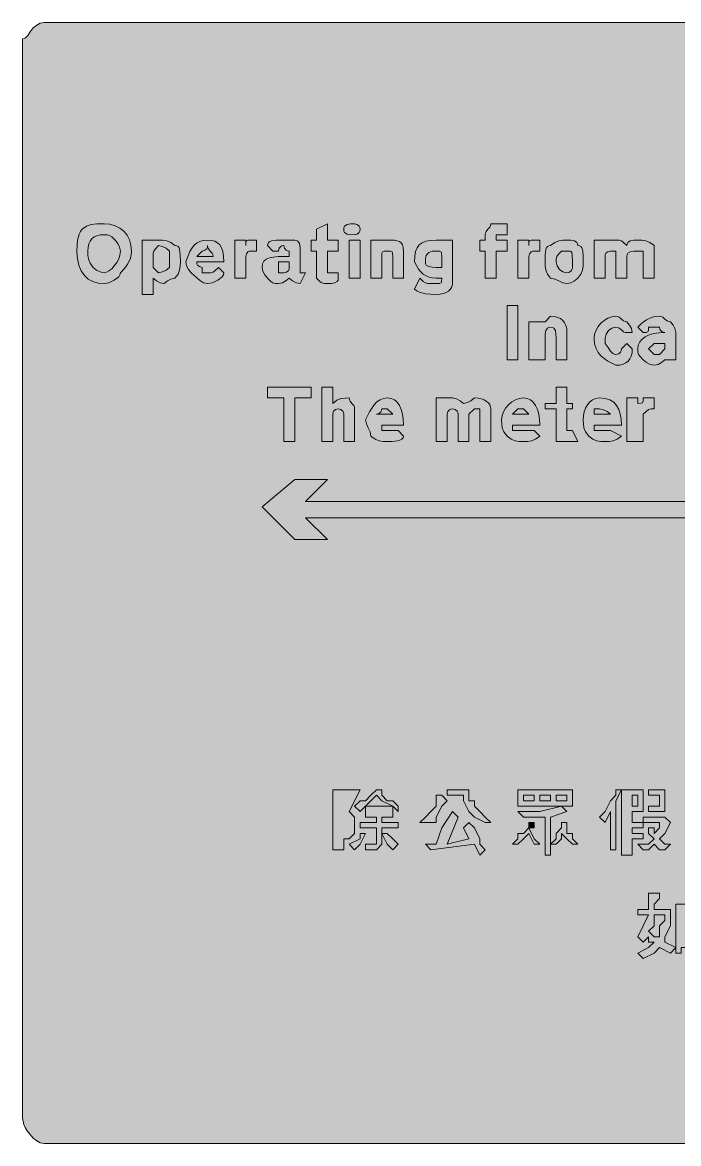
# Model space of a CAD drawing. Header units: metres. Extents: x 9 to 558, y 12 to 259.
# Drawn here: x 9.2 to 153.8, y 12.2 to 259.4 of the extents above; entities that cross this region are included whole.
import ezdxf

# ---------------------------------------------------------------- set-up
doc = ezdxf.new("R2010")
doc.units = ezdxf.units.M
for name, color, linetype, true_color in [('FILL_BLACK_000000', 7, 'Continuous', 0x000000), ('FILL_YELLOW_FFFF00', 7, 'Continuous', 0xffff00), ('STROKE_BLACK_000000', 7, 'Continuous', 0x000000)]:
    doc.layers.add(name, color=color, linetype=linetype, true_color=true_color)

msp = doc.modelspace()

# ---------------------------------------------------------------- hatches: boundary and pattern name
at = {"layer": 'FILL_BLACK_000000', "true_color": 0x000000}
h = msp.add_hatch(color=7, dxfattribs=at)
h.dxf.hatch_style = 1
h.paths.add_polyline_path([(29.67, 214.61), (30.69, 214.09), (31.56, 213.39), (32.26, 212.52), (32.78, 211.5), (33.1, 210.33), (33.21, 209.04), (33.16, 208.19), (33, 207.45), (32.46, 206.19), (31.69, 205.16), (30.81, 204.24), (30.7, 203.79), (30.42, 203.36), (29.46, 202.59), (28.28, 202.05), (27.21, 201.84), (25.92, 201.95), (24.75, 202.29), (23.73, 202.85), (22.86, 203.64), (22.16, 204.65), (21.64, 205.89), (21.32, 207.35), (21.21, 209.04), (21.36, 211.44), (21.72, 212.75), (22.01, 213.34), (22.41, 213.84), (23.33, 214.53), (24.36, 214.89), (25.62, 215.02), (27.21, 215.04), (28.5, 214.93), (29.67, 214.61)])
h.paths.add_polyline_path([(30.21, 210.69), (29.61, 211.44), (28.9, 212.13), (28.41, 212.49), (27.92, 212.62), (27.21, 212.64), (26.37, 212.58), (25.63, 212.41), (25.02, 212.13), (24.51, 211.74), (24.12, 211.23), (23.83, 210.61), (23.67, 209.88), (23.61, 209.04), (23.63, 208.14), (23.76, 207.24), (24.12, 206.34), (24.81, 205.44), (25.56, 204.84), (26.33, 204.43), (27.21, 204.24), (27.71, 204.35), (28.28, 204.65), (28.88, 205.13), (29.46, 205.74), (29.99, 206.47), (30.42, 207.28), (30.7, 208.14), (30.81, 209.04), (30.62, 209.92), (30.21, 210.69)], flags=16)
h = msp.add_hatch(color=7, dxfattribs=at)
h.dxf.hatch_style = 1
h.paths.add_polyline_path([(78.81, 211.44), (78.81, 209.04), (76.41, 209.04), (76.41, 205.44), (76.41, 204.24), (77.61, 204.24), (78.81, 204.24), (78.81, 203.04), (78.76, 202.64), (78.6, 202.35), (78.06, 201.99), (77.29, 201.86), (76.41, 201.84), (75.7, 201.86), (75.21, 201.99), (74.72, 202.35), (74.01, 203.04), (74.01, 204.24), (74.01, 209.04), (72.81, 209.04), (72.81, 211.44), (74.01, 211.44), (74.01, 213.84), (76.41, 215.04), (76.41, 211.44), (78.81, 211.44)])
h = msp.add_hatch(color=7, dxfattribs=at)
h.dxf.hatch_style = 1
h.paths.add_polyline_path([(83.56, 213.44), (83.42, 213.15), (83.01, 212.79), (82.41, 212.64), (81.53, 212.66), (80.76, 212.79), (80.22, 213.15), (80.06, 213.44), (80.01, 213.84), (80.06, 214.24), (80.22, 214.53), (80.76, 214.89), (81.53, 215.02), (82.41, 215.04), (83.01, 214.89), (83.42, 214.53), (83.56, 214.24), (83.61, 213.84), (83.56, 213.44)])
h = msp.add_hatch(color=7, dxfattribs=at)
h.dxf.hatch_style = 1
h.paths.add_polyline_path([(111.21, 203.04), (111.21, 209.04), (110.01, 209.04), (110.01, 211.44), (111.21, 211.44), (111.21, 212.64), (111.26, 213.04), (111.4, 213.35), (111.81, 213.84), (112.22, 214.33), (112.36, 214.64), (112.41, 215.04), (114.81, 215.04), (116.01, 215.04), (116.01, 212.64), (114.81, 212.64), (113.61, 212.64), (113.61, 211.44), (116.01, 211.44), (116.01, 209.04), (113.61, 209.04), (113.61, 203.04), (111.21, 203.04)])
h = msp.add_hatch(color=7, dxfattribs=at)
h.dxf.hatch_style = 1
h.paths.add_polyline_path([(43.86, 204.84), (43.5, 203.94), (42.81, 203.04), (41.93, 202.85), (41.16, 202.44), (40.41, 201.84), (39.53, 202.03), (38.76, 202.44), (38.01, 203.04), (38.01, 199.44), (35.61, 199.44), (35.61, 211.44), (38.01, 211.44), (39.21, 211.44), (40.11, 211.42), (41.01, 211.29), (41.91, 210.93), (42.81, 210.24), (43.21, 210.18), (43.5, 210.01), (43.72, 209.73), (43.86, 209.34), (43.99, 208.21), (44.01, 206.64), (43.99, 205.74), (43.86, 204.84)])
h.paths.add_polyline_path([(40.86, 204.84), (41.61, 205.44), (41.61, 206.64), (41.61, 207.84), (41.61, 209.04), (40.86, 209.64), (40.09, 210.05), (39.21, 210.24), (38.52, 209.53), (38.16, 209.04), (38.03, 208.55), (38.01, 207.84), (38.01, 205.44), (39.21, 204.24), (40.09, 204.43), (40.86, 204.84)], flags=16)
h = msp.add_hatch(color=7, dxfattribs=at)
h.dxf.hatch_style = 1
h.paths.add_polyline_path([(47.66, 206.24), (47.8, 205.95), (48.21, 205.59), (48.81, 205.44), (48.81, 204.24), (50.01, 204.24), (50.72, 204.26), (51.21, 204.39), (51.7, 204.75), (52.41, 205.44), (53.61, 204.24), (53.5, 203.79), (53.22, 203.36), (52.26, 202.59), (51.08, 202.05), (50.01, 201.84), (49.11, 202.05), (48.21, 202.59), (46.41, 204.24), (45.81, 204.99), (45.4, 205.76), (45.21, 206.64), (46.13, 208.91), (46.62, 209.74), (47.16, 210.39), (47.75, 210.87), (48.42, 211.2), (49.16, 211.38), (50.01, 211.44), (50.85, 211.38), (51.58, 211.2), (52.2, 210.87), (52.71, 210.39), (53.1, 209.74), (53.38, 208.91), (53.55, 207.88), (53.61, 206.64), (47.61, 206.64), (47.66, 206.24)])
h.paths.add_polyline_path([(51.16, 208.24), (51.02, 208.55), (50.61, 209.04), (50.2, 209.53), (50.06, 209.84), (50.01, 210.24), (49.96, 209.84), (49.82, 209.55), (49.41, 209.19), (48.81, 209.04), (47.61, 207.84), (51.21, 207.84), (51.16, 208.24)], flags=16)
h = msp.add_hatch(color=7, dxfattribs=at)
h.dxf.hatch_style = 1
h.paths.add_polyline_path([(56.01, 211.44), (58.41, 211.44), (58.41, 210.24), (58.43, 210.93), (58.56, 211.29), (58.92, 211.42), (59.61, 211.44), (60.81, 211.44), (60.81, 209.04), (59.61, 209.04), (59.21, 208.99), (58.92, 208.85), (58.56, 208.44), (58.41, 207.84), (58.41, 203.04), (56.01, 203.04), (56.01, 211.44)])
h = msp.add_hatch(color=7, dxfattribs=at)
h.dxf.hatch_style = 1
h.paths.add_polyline_path([(67.61, 209.09), (67.32, 209.23), (66.96, 209.64), (66.81, 210.24), (66.41, 210.19), (66.12, 210.05), (65.76, 209.64), (65.61, 209.04), (64.41, 209.04), (63.21, 210.24), (63.27, 210.64), (63.43, 210.93), (63.72, 211.15), (64.11, 211.29), (65.23, 211.42), (66.81, 211.44), (69.21, 211.44), (69.61, 211.39), (69.9, 211.23), (70.26, 210.69), (70.39, 209.92), (70.41, 209.04), (70.41, 204.24), (71.61, 204.24), (70.41, 201.84), (69.53, 202.03), (68.76, 202.44), (68.01, 203.04), (67.26, 202.44), (66.49, 202.03), (65.61, 201.84), (64.9, 201.86), (64.41, 201.99), (63.92, 202.35), (63.21, 203.04), (62.61, 203.79), (62.2, 204.56), (62.01, 205.44), (62.12, 206.23), (62.44, 206.83), (62.96, 207.25), (63.66, 207.54), (64.53, 207.71), (65.55, 207.8), (68.01, 207.84), (68.01, 209.04), (67.61, 209.09)])
h.paths.add_polyline_path([(66.81, 204.24), (67.41, 204.39), (67.82, 204.75), (67.96, 205.04), (68.01, 205.44), (68.01, 206.64), (65.61, 206.64), (65.61, 205.44), (65.61, 204.24), (66.81, 204.24)], flags=16)
h = msp.add_hatch(color=7, dxfattribs=at)
h.dxf.hatch_style = 1
h.paths.add_polyline_path([(81.21, 203.04), (81.21, 211.44), (83.61, 211.44), (83.61, 203.04), (81.21, 203.04)])
h = msp.add_hatch(color=7, dxfattribs=at)
h.dxf.hatch_style = 1
h.paths.add_polyline_path([(90.81, 203.04), (90.81, 207.84), (90.79, 208.53), (90.66, 208.89), (90.3, 209.02), (89.61, 209.04), (88.92, 209.02), (88.56, 208.89), (88.43, 208.53), (88.41, 207.84), (88.41, 203.04), (86.01, 203.04), (86.01, 211.44), (88.41, 211.44), (89.61, 211.44), (91.18, 211.4), (91.8, 211.31), (92.31, 211.14), (92.7, 210.85), (92.98, 210.43), (93.15, 209.83), (93.21, 209.04), (93.21, 203.04), (90.81, 203.04)])
h = msp.add_hatch(color=7, dxfattribs=at)
h.dxf.hatch_style = 1
h.paths.add_polyline_path([(103.78, 200.96), (103.5, 200.55), (103.11, 200.19), (102.6, 199.88), (101.98, 199.65), (101.25, 199.49), (100.41, 199.44), (98.01, 199.59), (96.7, 199.95), (96.11, 200.24), (95.61, 200.64), (96.81, 203.04), (97.52, 202.35), (98.01, 201.99), (98.5, 201.86), (99.21, 201.84), (100.41, 201.84), (101.1, 201.86), (101.46, 201.99), (101.59, 202.35), (101.61, 203.04), (100.41, 203.04), (99.56, 203.1), (98.82, 203.26), (98.15, 203.55), (97.56, 203.94), (97.02, 204.45), (96.53, 205.06), (95.61, 206.64), (95.67, 207.88), (95.85, 208.91), (96.18, 209.74), (96.66, 210.39), (97.31, 210.87), (98.14, 211.2), (99.17, 211.38), (100.41, 211.44), (101.61, 211.44), (104.01, 211.44), (104.01, 201.84), (103.95, 201.39), (103.78, 200.96)])
h.paths.add_polyline_path([(101.46, 208.89), (101.1, 209.02), (100.41, 209.04), (99.53, 209), (98.76, 208.74), (98.45, 208.45), (98.22, 208.03), (98.06, 207.43), (98.01, 206.64), (98.06, 206.24), (98.22, 205.95), (98.76, 205.59), (99.53, 205.46), (100.41, 205.44), (101.61, 205.44), (101.61, 206.64), (101.61, 207.84), (101.59, 208.53), (101.46, 208.89)], flags=16)
h = msp.add_hatch(color=7, dxfattribs=at)
h.dxf.hatch_style = 1
h.paths.add_polyline_path([(118.41, 211.44), (120.81, 211.44), (120.81, 210.24), (120.83, 210.93), (120.96, 211.29), (121.32, 211.42), (122.01, 211.44), (123.21, 211.44), (123.21, 209.04), (122.01, 209.04), (121.61, 208.99), (121.32, 208.85), (120.96, 208.44), (120.81, 207.84), (120.81, 203.04), (118.41, 203.04), (118.41, 211.44)])
h = msp.add_hatch(color=7, dxfattribs=at)
h.dxf.hatch_style = 1
h.paths.add_polyline_path([(132.66, 204.84), (132.3, 203.94), (131.61, 203.04), (130.86, 202.44), (130.09, 202.03), (129.21, 201.84), (128.31, 202.03), (127.41, 202.44), (126.51, 202.85), (125.61, 203.04), (124.92, 203.94), (124.56, 204.84), (124.43, 205.74), (124.41, 206.64), (124.43, 208.21), (124.56, 209.34), (124.7, 209.73), (124.92, 210.01), (125.21, 210.18), (125.61, 210.24), (126.51, 210.93), (127.41, 211.29), (128.31, 211.42), (129.21, 211.44), (130.09, 211.42), (130.86, 211.29), (131.4, 210.93), (131.56, 210.64), (131.61, 210.24), (132.01, 210.18), (132.3, 210.01), (132.52, 209.73), (132.66, 209.34), (132.79, 208.21), (132.81, 206.64), (132.79, 205.74), (132.66, 204.84)])
h.paths.add_polyline_path([(130.26, 208.74), (130.12, 208.91), (129.9, 209), (129.21, 209.04), (128.01, 209.04), (127.32, 208.33), (126.96, 207.84), (126.83, 207.35), (126.81, 206.64), (127.02, 205.76), (127.56, 204.99), (128.33, 204.45), (129.21, 204.24), (129.81, 204.39), (130.22, 204.75), (130.36, 205.04), (130.41, 205.44), (130.41, 206.64), (130.39, 208.03), (130.26, 208.74)], flags=16)
h = msp.add_hatch(color=7, dxfattribs=at)
h.dxf.hatch_style = 1
h.paths.add_polyline_path([(143.93, 209.02), (143.16, 208.89), (142.62, 208.53), (142.46, 208.24), (142.41, 207.84), (142.41, 203.04), (140.01, 203.04), (140.01, 209.04), (138.81, 209.04), (138.21, 208.89), (137.8, 208.53), (137.66, 208.24), (137.61, 207.84), (137.61, 203.04), (135.21, 203.04), (135.21, 211.44), (137.61, 211.44), (138.81, 211.44), (140.01, 211.44), (140.72, 211.42), (141.21, 211.29), (141.7, 210.93), (142.41, 210.24), (142.46, 210.64), (142.62, 210.93), (143.16, 211.29), (143.93, 211.42), (144.81, 211.44), (145.71, 211.42), (146.61, 211.29), (147.51, 210.93), (148.41, 210.24), (148.41, 209.04), (148.41, 203.04), (146.01, 203.04), (146.01, 209.04), (144.81, 209.04), (143.93, 209.02)])
h = msp.add_hatch(color=7, dxfattribs=at)
h.dxf.hatch_style = 1
h.paths.add_polyline_path([(116.01, 185.04), (116.01, 197.04), (118.41, 197.04), (118.41, 185.04), (116.01, 185.04)])
h = msp.add_hatch(color=7, dxfattribs=at)
h.dxf.hatch_style = 1
h.paths.add_polyline_path([(126.81, 185.04), (126.81, 189.84), (126.79, 190.72), (126.66, 191.49), (126.3, 192.03), (126.01, 192.19), (125.61, 192.24), (125.21, 192.19), (124.92, 192.03), (124.56, 191.49), (124.43, 190.72), (124.41, 189.84), (124.41, 185.04), (120.81, 185.04), (120.81, 193.44), (124.41, 193.44), (125.61, 194.64), (126.45, 194.58), (127.18, 194.41), (127.8, 194.13), (128.31, 193.74), (128.7, 193.23), (128.98, 192.61), (129.15, 191.88), (129.21, 191.04), (129.21, 185.04), (126.81, 185.04)])
h = msp.add_hatch(color=7, dxfattribs=at)
h.dxf.hatch_style = 1
h.paths.add_polyline_path([(140.41, 194.59), (140.72, 194.45), (141.21, 194.04), (141.7, 193.63), (142.01, 193.49), (142.41, 193.44), (143.01, 192.69), (143.42, 191.92), (143.61, 191.04), (142.41, 191.04), (142.01, 191.09), (141.7, 191.23), (141.21, 191.64), (140.72, 192.05), (140.41, 192.19), (140.01, 192.24), (139.13, 192.03), (138.36, 191.49), (137.82, 190.72), (137.61, 189.84), (137.61, 188.64), (138.32, 187.76), (138.81, 186.99), (139.3, 186.45), (139.61, 186.29), (140.01, 186.24), (140.61, 186.39), (141.02, 186.75), (141.16, 187.04), (141.21, 187.44), (142.41, 188.64), (143.61, 187.44), (143.55, 186.6), (143.38, 185.87), (143.1, 185.25), (142.71, 184.74), (142.2, 184.35), (141.58, 184.07), (140.85, 183.9), (140.01, 183.84), (138.25, 184.78), (137.44, 185.32), (136.71, 185.94), (136.1, 186.68), (135.62, 187.55), (135.32, 188.6), (135.21, 189.84), (135.32, 190.74), (135.62, 191.6), (136.1, 192.41), (136.71, 193.14), (137.44, 193.75), (138.25, 194.23), (139.11, 194.53), (140.01, 194.64), (140.41, 194.59)])
h = msp.add_hatch(color=7, dxfattribs=at)
h.dxf.hatch_style = 1
h.paths.add_polyline_path([(149.8, 191.55), (149.66, 191.84), (149.61, 192.24), (147.21, 192.24), (147.19, 191.55), (147.06, 191.19), (146.7, 191.06), (146.01, 191.04), (144.81, 192.24), (145.73, 193.12), (146.76, 193.89), (148.02, 194.43), (148.76, 194.59), (149.61, 194.64), (150.01, 194.59), (150.32, 194.45), (150.81, 194.04), (151.3, 193.63), (151.61, 193.49), (152.01, 193.44), (152.61, 192.69), (153.02, 191.92), (153.21, 191.04), (153.21, 187.44), (153.21, 186.24), (153.21, 185.04), (150.81, 185.04), (150.06, 184.44), (149.29, 184.03), (148.41, 183.84), (147.53, 184.03), (146.76, 184.44), (146.01, 185.04), (145.32, 185.75), (144.96, 186.24), (144.83, 186.73), (144.81, 187.44), (144.92, 188.28), (145.24, 189.02), (145.76, 189.63), (146.46, 190.14), (147.33, 190.53), (148.35, 190.82), (149.52, 190.98), (150.81, 191.04), (150.21, 191.19), (149.8, 191.55)])
h.paths.add_polyline_path([(149.61, 186.24), (150.81, 187.44), (150.81, 188.64), (148.41, 188.64), (147.21, 187.44), (148.41, 186.24), (149.61, 186.24)], flags=16)
h = msp.add_hatch(color=7, dxfattribs=at)
h.dxf.hatch_style = 1
h.paths.add_polyline_path([(69.21, 167.04), (66.81, 167.04), (66.81, 176.64), (63.21, 176.64), (63.21, 179.04), (72.81, 179.04), (72.81, 176.64), (69.21, 176.64), (69.21, 167.04)])
h = msp.add_hatch(color=7, dxfattribs=at)
h.dxf.hatch_style = 1
h.paths.add_polyline_path([(78.51, 176.13), (79.41, 176.49), (80.31, 176.62), (81.21, 176.64), (81.26, 176.24), (81.4, 175.93), (81.81, 175.44), (82.22, 174.95), (82.36, 174.64), (82.41, 174.24), (82.41, 173.04), (82.41, 167.04), (80.01, 167.04), (80.01, 173.04), (79.96, 173.44), (79.82, 173.73), (79.41, 174.09), (78.81, 174.24), (78.21, 174.09), (77.8, 173.73), (77.66, 173.44), (77.61, 173.04), (77.61, 167.04), (75.21, 167.04), (75.21, 179.04), (77.61, 179.04), (77.61, 175.44), (78.51, 176.13)])
h = msp.add_hatch(color=7, dxfattribs=at)
h.dxf.hatch_style = 1
h.paths.add_polyline_path([(130.41, 175.44), (130.41, 174.24), (129.21, 174.24), (129.21, 169.44), (130.41, 169.44), (131.61, 167.04), (129.21, 167.04), (126.81, 167.04), (126.81, 169.44), (126.81, 174.24), (124.41, 174.24), (124.41, 175.44), (126.81, 175.44), (126.81, 179.04), (129.21, 179.04), (129.21, 175.44), (130.41, 175.44)])
h = msp.add_hatch(color=7, dxfattribs=at)
h.dxf.hatch_style = 1
h.paths.add_polyline_path([(88.41, 169.44), (89.61, 169.44), (92.01, 169.44), (93.21, 168.24), (93.1, 167.84), (92.82, 167.55), (92.39, 167.33), (91.86, 167.19), (90.68, 167.06), (89.61, 167.04), (88.71, 167.06), (87.81, 167.19), (86.91, 167.55), (86.01, 168.24), (85.82, 169.14), (85.41, 170.04), (85, 170.94), (84.81, 171.84), (85.73, 173.6), (86.76, 175.14), (87.35, 175.75), (88.02, 176.23), (88.76, 176.53), (89.61, 176.64), (90.45, 176.53), (91.18, 176.21), (91.8, 175.69), (92.31, 174.99), (92.7, 174.12), (92.98, 173.1), (93.15, 171.93), (93.21, 170.64), (88.41, 170.64), (88.41, 169.44)])
h.paths.add_polyline_path([(89.61, 174.24), (88.41, 174.24), (88.36, 173.84), (88.22, 173.55), (87.81, 173.19), (87.21, 173.04), (90.81, 173.04), (89.61, 174.24)], flags=16)
h = msp.add_hatch(color=7, dxfattribs=at)
h.dxf.hatch_style = 1
h.paths.add_polyline_path([(107.61, 167.04), (105.21, 167.04), (105.21, 173.04), (105.16, 173.44), (105.02, 173.73), (104.61, 174.09), (104.01, 174.24), (103.61, 174.19), (103.32, 174.05), (102.96, 173.64), (102.81, 173.04), (102.81, 167.04), (100.41, 167.04), (100.41, 176.64), (102.81, 176.64), (104.01, 176.64), (104.89, 176.45), (105.66, 176.04), (106.41, 175.44), (107.29, 175.63), (108.06, 176.04), (108.81, 176.64), (109.65, 176.59), (110.38, 176.43), (111, 176.2), (111.51, 175.89), (111.9, 175.53), (112.18, 175.12), (112.35, 174.69), (112.41, 174.24), (112.41, 173.04), (112.41, 167.04), (110.01, 167.04), (110.01, 173.04), (110.01, 174.24), (108.81, 174.24), (107.61, 173.04), (107.61, 167.04)])
h = msp.add_hatch(color=7, dxfattribs=at)
h.dxf.hatch_style = 1
h.paths.add_polyline_path([(117.21, 169.44), (118.41, 169.44), (119.61, 169.44), (122.01, 169.44), (123.21, 168.24), (122.31, 167.55), (121.41, 167.19), (120.51, 167.06), (119.61, 167.04), (118.71, 167.06), (117.81, 167.19), (116.91, 167.55), (116.01, 168.24), (115.32, 169.14), (114.96, 170.04), (114.83, 170.94), (114.81, 171.84), (114.92, 172.74), (115.22, 173.6), (115.7, 174.41), (116.31, 175.14), (117.04, 175.75), (117.85, 176.23), (118.71, 176.53), (119.61, 176.64), (120.45, 176.53), (121.18, 176.21), (121.8, 175.69), (122.31, 174.99), (122.7, 174.12), (122.98, 173.1), (123.15, 171.93), (123.21, 170.64), (117.21, 170.64), (117.21, 169.44)])
h.paths.add_polyline_path([(119.61, 174.24), (118.41, 174.24), (117.21, 173.04), (120.81, 173.04), (119.61, 174.24)], flags=16)
h = msp.add_hatch(color=7, dxfattribs=at)
h.dxf.hatch_style = 1
h.paths.add_polyline_path([(135.21, 169.44), (136.41, 169.44), (137.61, 169.44), (138.81, 169.44), (141.21, 168.24), (140.31, 167.55), (139.41, 167.19), (138.51, 167.06), (137.61, 167.04), (136.71, 167.06), (135.81, 167.19), (134.91, 167.55), (134.01, 168.24), (133.32, 169.14), (132.96, 170.04), (132.83, 170.94), (132.81, 171.84), (132.87, 172.74), (133.03, 173.6), (133.32, 174.41), (133.71, 175.14), (134.22, 175.75), (134.83, 176.23), (135.57, 176.53), (136.41, 176.64), (137.65, 176.53), (138.68, 176.21), (139.51, 175.69), (140.16, 174.99), (140.64, 174.12), (140.97, 173.1), (141.15, 171.93), (141.21, 170.64), (135.21, 170.64), (135.21, 169.44)])
h.paths.add_polyline_path([(138.06, 173.64), (137.29, 174.05), (136.41, 174.24), (135.21, 174.24), (135.21, 173.04), (138.81, 173.04), (138.06, 173.64)], flags=16)
h = msp.add_hatch(color=7, dxfattribs=at)
h.dxf.hatch_style = 1
h.paths.add_polyline_path([(142.41, 176.64), (144.81, 176.64), (144.81, 175.44), (145.5, 175.46), (145.86, 175.59), (145.99, 175.95), (146.01, 176.64), (148.41, 176.64), (148.41, 174.24), (147.7, 174.22), (147.21, 174.09), (146.72, 173.73), (146.01, 173.04), (146.01, 171.84), (146.01, 167.04), (142.41, 167.04), (142.41, 176.64)])
h = msp.add_hatch(color=7, dxfattribs=at)
h.dxf.hatch_style = 1
h.paths.add_polyline_path([(504.81, 153.84), (504.81, 150.24), (71.61, 150.24), (76.41, 145.44), (69.21, 145.44), (62.01, 152.64), (69.21, 158.64), (76.41, 158.64), (71.61, 153.84), (504.81, 153.84)])
h = msp.add_hatch(color=7, dxfattribs=at)
h.dxf.hatch_style = 1
h.paths.add_polyline_path([(77.61, 77.04), (77.61, 90.24), (82.41, 90.24), (83.61, 90.24), (81.21, 85.44), (82.41, 84.24), (82.41, 83.04), (82.41, 81.84), (82.41, 80.64), (81.21, 79.44), (80.01, 79.44), (80.01, 77.04), (77.61, 77.04)])
h = msp.add_hatch(color=7, dxfattribs=at)
h.dxf.hatch_style = 1
h.paths.add_polyline_path([(82.41, 86.64), (83.61, 87.84), (84.81, 87.84), (86.01, 89.04), (87.21, 90.24), (88.41, 90.24), (88.41, 89.04), (89.61, 87.84), (90.81, 87.84), (92.01, 86.64), (92.01, 85.44), (90.81, 86.64), (88.41, 87.84), (87.21, 89.04), (86.01, 87.84), (84.81, 86.64), (83.61, 85.44), (82.41, 86.64)])
h = msp.add_hatch(color=7, dxfattribs=at)
h.dxf.hatch_style = 1
h.paths.add_polyline_path([(102.81, 87.84), (101.61, 86.64), (100.41, 84.24), (100.41, 83.04), (98.01, 83.04), (96.81, 83.04), (98.01, 84.24), (99.21, 85.44), (100.41, 86.64), (100.41, 89.04), (101.61, 89.04), (102.81, 87.84)])
h = msp.add_hatch(color=7, dxfattribs=at)
h.dxf.hatch_style = 1
h.paths.add_polyline_path([(107.61, 90.24), (107.61, 89.04), (107.61, 87.84), (108.81, 87.84), (108.81, 86.64), (110.01, 85.44), (111.21, 84.24), (112.41, 83.04), (111.21, 83.04), (108.81, 84.24), (107.61, 85.44), (106.41, 87.84), (106.41, 89.04), (102.81, 89.04), (102.81, 90.24), (107.61, 90.24)])
h = msp.add_hatch(color=7, dxfattribs=at)
h.dxf.hatch_style = 1
h.paths.add_polyline_path([(118.41, 90.24), (130.41, 90.24), (130.41, 86.64), (118.41, 86.64), (118.41, 90.24)])
h.paths.add_polyline_path([(119.61, 87.84), (122.01, 87.84), (122.01, 89.04), (119.61, 89.04), (119.61, 87.84)], flags=16)
h.paths.add_polyline_path([(123.21, 89.04), (123.21, 87.84), (125.61, 87.84), (125.61, 89.04), (123.21, 89.04)], flags=16)
h.paths.add_polyline_path([(129.21, 89.04), (126.81, 89.04), (126.81, 87.84), (129.21, 87.84), (129.21, 89.04)], flags=16)
h = msp.add_hatch(color=7, dxfattribs=at)
h.dxf.hatch_style = 1
h.paths.add_polyline_path([(140.01, 87.84), (140.01, 77.04), (138.81, 77.04), (138.81, 85.44), (137.61, 83.04), (136.41, 84.24), (137.61, 85.44), (138.81, 87.84), (140.01, 89.04), (140.01, 90.24), (141.21, 90.24), (140.01, 87.84)])
h = msp.add_hatch(color=7, dxfattribs=at)
h.dxf.hatch_style = 1
h.paths.add_polyline_path([(146.01, 85.44), (143.61, 85.44), (143.61, 83.04), (146.01, 83.04), (146.01, 81.84), (143.61, 81.84), (143.61, 80.64), (146.01, 80.64), (146.01, 79.44), (143.61, 79.44), (143.61, 75.84), (141.21, 75.84), (141.21, 90.24), (146.01, 90.24), (146.01, 85.44)])
h.paths.add_polyline_path([(144.81, 89.04), (143.61, 89.04), (143.61, 86.64), (144.81, 86.64), (144.81, 89.04)], flags=16)
h = msp.add_hatch(color=7, dxfattribs=at)
h.dxf.hatch_style = 1
h.paths.add_polyline_path([(150.81, 90.24), (150.81, 85.44), (147.21, 85.44), (147.21, 86.64), (149.61, 86.64), (149.61, 89.04), (147.21, 89.04), (147.21, 90.24), (150.81, 90.24)])
h = msp.add_hatch(color=7, dxfattribs=at)
h.dxf.hatch_style = 1
h.paths.add_polyline_path([(88.41, 84.24), (88.41, 83.04), (92.01, 83.04), (92.01, 81.84), (88.41, 81.84), (88.41, 78.24), (87.21, 77.04), (86.01, 77.04), (84.81, 77.04), (84.81, 78.24), (86.01, 78.24), (87.21, 78.24), (87.21, 81.84), (83.61, 81.84), (83.61, 83.04), (87.21, 83.04), (87.21, 84.24), (84.81, 84.24), (84.81, 86.64), (90.81, 86.64), (90.81, 84.24), (88.41, 84.24)])
h = msp.add_hatch(color=7, dxfattribs=at)
h.dxf.hatch_style = 1
h.paths.add_polyline_path([(125.61, 75.84), (124.41, 75.84), (124.41, 84.24), (119.61, 84.24), (118.41, 85.44), (123.21, 85.44), (128.01, 86.64), (129.21, 85.44), (125.61, 84.24), (125.61, 75.84)])
h = msp.add_hatch(color=7, dxfattribs=at)
h.dxf.hatch_style = 1
h.paths.add_polyline_path([(100.41, 78.24), (101.61, 81.84), (104.01, 85.44), (105.21, 84.24), (102.81, 78.24), (107.61, 79.44), (106.41, 81.84), (107.61, 83.04), (108.81, 81.84), (110.01, 79.44), (110.01, 78.24), (111.21, 77.04), (110.01, 75.84), (108.81, 78.24), (99.21, 77.04), (98.01, 78.24), (100.41, 78.24)])
h = msp.add_hatch(color=7, dxfattribs=at)
h.dxf.hatch_style = 1
h.paths.add_polyline_path([(150.81, 84.24), (152.01, 83.04), (150.81, 80.64), (149.61, 79.44), (150.81, 78.24), (152.01, 78.24), (150.81, 77.04), (149.61, 77.04), (148.41, 78.24), (147.21, 77.04), (146.01, 77.04), (144.81, 78.24), (147.21, 78.24), (148.41, 79.44), (147.21, 80.64), (147.21, 81.84), (148.41, 81.84), (148.41, 80.64), (149.61, 81.84), (149.61, 83.04), (146.01, 83.04), (146.01, 84.24), (150.81, 84.24)])
h = msp.add_hatch(color=7, dxfattribs=at)
h.dxf.hatch_style = 1
h.paths.add_polyline_path([(122.01, 78.24), (120.81, 80.64), (119.61, 79.44), (118.41, 78.24), (117.21, 78.24), (118.41, 79.44), (118.41, 80.64), (119.61, 80.64), (120.81, 81.84), (122.01, 79.44), (123.21, 78.24), (122.01, 78.24)])
h = msp.add_hatch(color=7, dxfattribs=at)
h.dxf.hatch_style = 1
h.paths.add_polyline_path([(122.01, 81.84), (120.81, 81.84), (120.81, 83.04), (122.01, 83.04), (122.01, 81.84)])
h = msp.add_hatch(color=7, dxfattribs=at)
h.dxf.hatch_style = 1
h.paths.add_polyline_path([(129.21, 83.04), (129.21, 81.84), (129.21, 80.64), (130.41, 80.64), (130.41, 79.44), (131.61, 78.24), (130.41, 78.24), (129.21, 79.44), (128.01, 80.64), (128.01, 79.44), (126.81, 78.24), (125.61, 78.24), (126.81, 79.44), (126.81, 80.64), (128.01, 81.84), (128.01, 83.04), (129.21, 83.04)])
h = msp.add_hatch(color=7, dxfattribs=at)
h.dxf.hatch_style = 1
h.paths.add_polyline_path([(83.61, 78.24), (82.41, 77.04), (81.21, 78.24), (83.61, 79.44), (83.61, 80.64), (84.81, 80.64), (83.61, 78.24)])
h = msp.add_hatch(color=7, dxfattribs=at)
h.dxf.hatch_style = 1
h.paths.add_polyline_path([(90.81, 79.44), (92.01, 78.24), (90.81, 77.04), (89.61, 78.24), (88.41, 80.64), (89.61, 80.64), (90.81, 79.44)])
h = msp.add_hatch(color=7, dxfattribs=at)
h.dxf.hatch_style = 1
h.paths.add_polyline_path([(147.21, 63.84), (147.21, 67.44), (149.61, 67.44), (149.61, 66.24), (148.41, 65.04), (148.41, 63.84), (152.01, 63.84), (152.01, 62.64), (152.01, 61.44), (152.01, 60.24), (150.81, 57.84), (150.81, 56.64), (153.21, 55.44), (152.01, 54.24), (149.61, 55.44), (148.41, 54.24), (146.01, 53.04), (144.81, 54.24), (147.21, 55.44), (148.41, 56.64), (147.21, 56.64), (147.21, 57.84), (146.01, 56.64), (144.81, 57.84), (146.01, 60.24), (147.21, 62.64), (144.81, 62.64), (144.81, 63.84), (147.21, 63.84)])
h.paths.add_polyline_path([(147.21, 59.04), (148.41, 57.84), (149.61, 57.84), (149.61, 59.04), (149.61, 60.24), (150.81, 61.44), (150.81, 62.64), (148.41, 62.64), (148.41, 60.24), (147.21, 59.04)], flags=16)
h = msp.add_hatch(color=7, dxfattribs=at)
h.dxf.hatch_style = 1
h.paths.add_polyline_path([(159.21, 65.04), (159.21, 54.24), (158.01, 54.24), (158.01, 55.44), (154.41, 55.44), (154.41, 54.24), (153.21, 54.24), (153.21, 65.04), (159.21, 65.04)])
h.paths.add_polyline_path([(158.01, 63.84), (154.41, 63.84), (154.41, 56.64), (158.01, 56.64), (158.01, 63.84)], flags=16)
at = {"layer": 'FILL_YELLOW_FFFF00', "true_color": 0xffff00}
h = msp.add_hatch(color=7, dxfattribs=at)
h.dxf.hatch_style = 1
h.paths.add_polyline_path([(552.02, 259.42), (553.41, 259.29), (554.8, 258.93), (556.41, 258.24), (557.1, 256.63), (557.46, 255.24), (557.59, 253.85), (557.61, 252.24), (557.61, 19.44), (557.61, 15.84), (557.01, 15.09), (556.6, 14.32), (556.41, 13.44), (554.8, 12.75), (553.41, 12.39), (552.02, 12.26), (550.41, 12.24), (16.41, 12.24), (14.01, 12.24), (13.13, 12.43), (12.36, 12.84), (11.61, 13.44), (10.22, 15.05), (9.8, 15.76), (9.51, 16.44), (9.25, 17.83), (9.21, 19.44), (9.21, 252.24), (9.21, 255.84), (9.61, 255.89), (9.92, 256.05), (10.41, 256.59), (10.9, 257.36), (11.61, 258.24), (12.36, 258.84), (13.13, 259.25), (14.01, 259.44), (16.41, 259.44), (550.41, 259.44), (552.02, 259.42)])

# ---------------------------------------------------------------- linework, layer by layer
at = {"layer": 'FILL_BLACK_000000', "lineweight": 0, "true_color": 0x000000}
for points in [[(29.67, 214.61), (30.69, 214.09), (31.56, 213.39), (32.26, 212.52), (32.78, 211.5), (33.1, 210.33), (33.21, 209.04), (33.16, 208.19), (33, 207.45), (32.46, 206.19), (31.69, 205.16), (30.81, 204.24), (30.7, 203.79), (30.42, 203.36), (29.46, 202.59), (28.28, 202.05), (27.21, 201.84), (25.92, 201.95), (24.75, 202.29), (23.73, 202.85), (22.86, 203.64), (22.16, 204.65), (21.64, 205.89), (21.32, 207.35), (21.21, 209.04), (21.36, 211.44), (21.72, 212.75), (22.01, 213.34), (22.41, 213.84), (23.33, 214.53), (24.36, 214.89), (25.62, 215.02), (27.21, 215.04), (28.5, 214.93)], [(30.21, 210.69), (29.61, 211.44), (28.9, 212.13), (28.41, 212.49), (27.92, 212.62), (27.21, 212.64), (26.37, 212.58), (25.63, 212.41), (25.02, 212.13), (24.51, 211.74), (24.12, 211.23), (23.83, 210.61), (23.67, 209.88), (23.61, 209.04), (23.63, 208.14), (23.76, 207.24), (24.12, 206.34), (24.81, 205.44), (25.56, 204.84), (26.33, 204.43), (27.21, 204.24), (27.71, 204.35), (28.28, 204.65), (28.88, 205.13), (29.46, 205.74), (29.99, 206.47), (30.42, 207.28), (30.7, 208.14), (30.81, 209.04), (30.62, 209.92)], [(78.81, 211.44), (78.81, 209.04), (76.41, 209.04), (76.41, 205.44), (76.41, 204.24), (77.61, 204.24), (78.81, 204.24), (78.81, 203.04), (78.76, 202.64), (78.6, 202.35), (78.06, 201.99), (77.29, 201.86), (76.41, 201.84), (75.7, 201.86), (75.21, 201.99), (74.72, 202.35), (74.01, 203.04), (74.01, 204.24), (74.01, 209.04), (72.81, 209.04), (72.81, 211.44), (74.01, 211.44), (74.01, 213.84), (76.41, 215.04), (76.41, 211.44)], [(83.56, 213.44), (83.42, 213.15), (83.01, 212.79), (82.41, 212.64), (81.53, 212.66), (80.76, 212.79), (80.22, 213.15), (80.06, 213.44), (80.01, 213.84), (80.06, 214.24), (80.22, 214.53), (80.76, 214.89), (81.53, 215.02), (82.41, 215.04), (83.01, 214.89), (83.42, 214.53), (83.56, 214.24), (83.61, 213.84)], [(111.21, 203.04), (111.21, 209.04), (110.01, 209.04), (110.01, 211.44), (111.21, 211.44), (111.21, 212.64), (111.26, 213.04), (111.4, 213.35), (111.81, 213.84), (112.22, 214.33), (112.36, 214.64), (112.41, 215.04), (114.81, 215.04), (116.01, 215.04), (116.01, 212.64), (114.81, 212.64), (113.61, 212.64), (113.61, 211.44), (116.01, 211.44), (116.01, 209.04), (113.61, 209.04), (113.61, 203.04)], [(43.86, 204.84), (43.5, 203.94), (42.81, 203.04), (41.93, 202.85), (41.16, 202.44), (40.41, 201.84), (39.53, 202.03), (38.76, 202.44), (38.01, 203.04), (38.01, 199.44), (35.61, 199.44), (35.61, 211.44), (38.01, 211.44), (39.21, 211.44), (40.11, 211.42), (41.01, 211.29), (41.91, 210.93), (42.81, 210.24), (43.21, 210.18), (43.5, 210.01), (43.72, 209.73), (43.86, 209.34), (43.99, 208.21), (44.01, 206.64), (43.99, 205.74)], [(40.86, 204.84), (41.61, 205.44), (41.61, 206.64), (41.61, 207.84), (41.61, 209.04), (40.86, 209.64), (40.09, 210.05), (39.21, 210.24), (38.52, 209.53), (38.16, 209.04), (38.03, 208.55), (38.01, 207.84), (38.01, 205.44), (39.21, 204.24), (40.09, 204.43)], [(47.66, 206.24), (47.8, 205.95), (48.21, 205.59), (48.81, 205.44), (48.81, 204.24), (50.01, 204.24), (50.72, 204.26), (51.21, 204.39), (51.7, 204.75), (52.41, 205.44), (53.61, 204.24), (53.5, 203.79), (53.22, 203.36), (52.26, 202.59), (51.08, 202.05), (50.01, 201.84), (49.11, 202.05), (48.21, 202.59), (46.41, 204.24), (45.81, 204.99), (45.4, 205.76), (45.21, 206.64), (46.13, 208.91), (46.62, 209.74), (47.16, 210.39), (47.75, 210.87), (48.42, 211.2), (49.16, 211.38), (50.01, 211.44), (50.85, 211.38), (51.58, 211.2), (52.2, 210.87), (52.71, 210.39), (53.1, 209.74), (53.38, 208.91), (53.55, 207.88), (53.61, 206.64), (47.61, 206.64)], [(51.16, 208.24), (51.02, 208.55), (50.61, 209.04), (50.2, 209.53), (50.06, 209.84), (50.01, 210.24), (49.96, 209.84), (49.82, 209.55), (49.41, 209.19), (48.81, 209.04), (47.61, 207.84), (51.21, 207.84)], [(56.01, 211.44), (58.41, 211.44), (58.41, 210.24), (58.43, 210.93), (58.56, 211.29), (58.92, 211.42), (59.61, 211.44), (60.81, 211.44), (60.81, 209.04), (59.61, 209.04), (59.21, 208.99), (58.92, 208.85), (58.56, 208.44), (58.41, 207.84), (58.41, 203.04), (56.01, 203.04)], [(67.61, 209.09), (67.32, 209.23), (66.96, 209.64), (66.81, 210.24), (66.41, 210.19), (66.12, 210.05), (65.76, 209.64), (65.61, 209.04), (64.41, 209.04), (63.21, 210.24), (63.27, 210.64), (63.43, 210.93), (63.72, 211.15), (64.11, 211.29), (65.23, 211.42), (66.81, 211.44), (69.21, 211.44), (69.61, 211.39), (69.9, 211.23), (70.26, 210.69), (70.39, 209.92), (70.41, 209.04), (70.41, 204.24), (71.61, 204.24), (70.41, 201.84), (69.53, 202.03), (68.76, 202.44), (68.01, 203.04), (67.26, 202.44), (66.49, 202.03), (65.61, 201.84), (64.9, 201.86), (64.41, 201.99), (63.92, 202.35), (63.21, 203.04), (62.61, 203.79), (62.2, 204.56), (62.01, 205.44), (62.12, 206.23), (62.44, 206.83), (62.96, 207.25), (63.66, 207.54), (64.53, 207.71), (65.55, 207.8), (68.01, 207.84), (68.01, 209.04)], [(81.21, 203.04), (81.21, 211.44), (83.61, 211.44), (83.61, 203.04)], [(90.81, 203.04), (90.81, 207.84), (90.79, 208.53), (90.66, 208.89), (90.3, 209.02), (89.61, 209.04), (88.92, 209.02), (88.56, 208.89), (88.43, 208.53), (88.41, 207.84), (88.41, 203.04), (86.01, 203.04), (86.01, 211.44), (88.41, 211.44), (89.61, 211.44), (91.18, 211.4), (91.8, 211.31), (92.31, 211.14), (92.7, 210.85), (92.98, 210.43), (93.15, 209.83), (93.21, 209.04), (93.21, 203.04)], [(103.78, 200.96), (103.5, 200.55), (103.11, 200.19), (102.6, 199.88), (101.98, 199.65), (101.25, 199.49), (100.41, 199.44), (98.01, 199.59), (96.7, 199.95), (96.11, 200.24), (95.61, 200.64), (96.81, 203.04), (97.52, 202.35), (98.01, 201.99), (98.5, 201.86), (99.21, 201.84), (100.41, 201.84), (101.1, 201.86), (101.46, 201.99), (101.59, 202.35), (101.61, 203.04), (100.41, 203.04), (99.56, 203.1), (98.82, 203.26), (98.15, 203.55), (97.56, 203.94), (97.02, 204.45), (96.53, 205.06), (95.61, 206.64), (95.67, 207.88), (95.85, 208.91), (96.18, 209.74), (96.66, 210.39), (97.31, 210.87), (98.14, 211.2), (99.17, 211.38), (100.41, 211.44), (101.61, 211.44), (104.01, 211.44), (104.01, 201.84), (103.95, 201.39)], [(118.41, 211.44), (120.81, 211.44), (120.81, 210.24), (120.83, 210.93), (120.96, 211.29), (121.32, 211.42), (122.01, 211.44), (123.21, 211.44), (123.21, 209.04), (122.01, 209.04), (121.61, 208.99), (121.32, 208.85), (120.96, 208.44), (120.81, 207.84), (120.81, 203.04), (118.41, 203.04)], [(132.66, 204.84), (132.3, 203.94), (131.61, 203.04), (130.86, 202.44), (130.09, 202.03), (129.21, 201.84), (128.31, 202.03), (127.41, 202.44), (126.51, 202.85), (125.61, 203.04), (124.92, 203.94), (124.56, 204.84), (124.43, 205.74), (124.41, 206.64), (124.43, 208.21), (124.56, 209.34), (124.7, 209.73), (124.92, 210.01), (125.21, 210.18), (125.61, 210.24), (126.51, 210.93), (127.41, 211.29), (128.31, 211.42), (129.21, 211.44), (130.09, 211.42), (130.86, 211.29), (131.4, 210.93), (131.56, 210.64), (131.61, 210.24), (132.01, 210.18), (132.3, 210.01), (132.52, 209.73), (132.66, 209.34), (132.79, 208.21), (132.81, 206.64), (132.79, 205.74)], [(143.93, 209.02), (143.16, 208.89), (142.62, 208.53), (142.46, 208.24), (142.41, 207.84), (142.41, 203.04), (140.01, 203.04), (140.01, 209.04), (138.81, 209.04), (138.21, 208.89), (137.8, 208.53), (137.66, 208.24), (137.61, 207.84), (137.61, 203.04), (135.21, 203.04), (135.21, 211.44), (137.61, 211.44), (138.81, 211.44), (140.01, 211.44), (140.72, 211.42), (141.21, 211.29), (141.7, 210.93), (142.41, 210.24), (142.46, 210.64), (142.62, 210.93), (143.16, 211.29), (143.93, 211.42), (144.81, 211.44), (145.71, 211.42), (146.61, 211.29), (147.51, 210.93), (148.41, 210.24), (148.41, 209.04), (148.41, 203.04), (146.01, 203.04), (146.01, 209.04), (144.81, 209.04)], [(101.46, 208.89), (101.1, 209.02), (100.41, 209.04), (99.53, 209), (98.76, 208.74), (98.45, 208.45), (98.22, 208.03), (98.06, 207.43), (98.01, 206.64), (98.06, 206.24), (98.22, 205.95), (98.76, 205.59), (99.53, 205.46), (100.41, 205.44), (101.61, 205.44), (101.61, 206.64), (101.61, 207.84), (101.59, 208.53)], [(130.26, 208.74), (130.12, 208.91), (129.9, 209), (129.21, 209.04), (128.01, 209.04), (127.32, 208.33), (126.96, 207.84), (126.83, 207.35), (126.81, 206.64), (127.02, 205.76), (127.56, 204.99), (128.33, 204.45), (129.21, 204.24), (129.81, 204.39), (130.22, 204.75), (130.36, 205.04), (130.41, 205.44), (130.41, 206.64), (130.39, 208.03)], [(66.81, 204.24), (67.41, 204.39), (67.82, 204.75), (67.96, 205.04), (68.01, 205.44), (68.01, 206.64), (65.61, 206.64), (65.61, 205.44), (65.61, 204.24)], [(116.01, 185.04), (116.01, 197.04), (118.41, 197.04), (118.41, 185.04)], [(126.81, 185.04), (126.81, 189.84), (126.79, 190.72), (126.66, 191.49), (126.3, 192.03), (126.01, 192.19), (125.61, 192.24), (125.21, 192.19), (124.92, 192.03), (124.56, 191.49), (124.43, 190.72), (124.41, 189.84), (124.41, 185.04), (120.81, 185.04), (120.81, 193.44), (124.41, 193.44), (125.61, 194.64), (126.45, 194.58), (127.18, 194.41), (127.8, 194.13), (128.31, 193.74), (128.7, 193.23), (128.98, 192.61), (129.15, 191.88), (129.21, 191.04), (129.21, 185.04)], [(140.41, 194.59), (140.72, 194.45), (141.21, 194.04), (141.7, 193.63), (142.01, 193.49), (142.41, 193.44), (143.01, 192.69), (143.42, 191.92), (143.61, 191.04), (142.41, 191.04), (142.01, 191.09), (141.7, 191.23), (141.21, 191.64), (140.72, 192.05), (140.41, 192.19), (140.01, 192.24), (139.13, 192.03), (138.36, 191.49), (137.82, 190.72), (137.61, 189.84), (137.61, 188.64), (138.32, 187.76), (138.81, 186.99), (139.3, 186.45), (139.61, 186.29), (140.01, 186.24), (140.61, 186.39), (141.02, 186.75), (141.16, 187.04), (141.21, 187.44), (142.41, 188.64), (143.61, 187.44), (143.55, 186.6), (143.38, 185.87), (143.1, 185.25), (142.71, 184.74), (142.2, 184.35), (141.58, 184.07), (140.85, 183.9), (140.01, 183.84), (138.25, 184.78), (137.44, 185.32), (136.71, 185.94), (136.1, 186.68), (135.62, 187.55), (135.32, 188.6), (135.21, 189.84), (135.32, 190.74), (135.62, 191.6), (136.1, 192.41), (136.71, 193.14), (137.44, 193.75), (138.25, 194.23), (139.11, 194.53), (140.01, 194.64)], [(149.8, 191.55), (149.66, 191.84), (149.61, 192.24), (147.21, 192.24), (147.19, 191.55), (147.06, 191.19), (146.7, 191.06), (146.01, 191.04), (144.81, 192.24), (145.73, 193.12), (146.76, 193.89), (148.02, 194.43), (148.76, 194.59), (149.61, 194.64), (150.01, 194.59), (150.32, 194.45), (150.81, 194.04), (151.3, 193.63), (151.61, 193.49), (152.01, 193.44), (152.61, 192.69), (153.02, 191.92), (153.21, 191.04), (153.21, 187.44), (153.21, 186.24), (153.21, 185.04), (150.81, 185.04), (150.06, 184.44), (149.29, 184.03), (148.41, 183.84), (147.53, 184.03), (146.76, 184.44), (146.01, 185.04), (145.32, 185.75), (144.96, 186.24), (144.83, 186.73), (144.81, 187.44), (144.92, 188.28), (145.24, 189.02), (145.76, 189.63), (146.46, 190.14), (147.33, 190.53), (148.35, 190.82), (149.52, 190.98), (150.81, 191.04), (150.21, 191.19)], [(149.61, 186.24), (150.81, 187.44), (150.81, 188.64), (148.41, 188.64), (147.21, 187.44), (148.41, 186.24)], [(69.21, 167.04), (66.81, 167.04), (66.81, 176.64), (63.21, 176.64), (63.21, 179.04), (72.81, 179.04), (72.81, 176.64), (69.21, 176.64)], [(78.51, 176.13), (79.41, 176.49), (80.31, 176.62), (81.21, 176.64), (81.26, 176.24), (81.4, 175.93), (81.81, 175.44), (82.22, 174.95), (82.36, 174.64), (82.41, 174.24), (82.41, 173.04), (82.41, 167.04), (80.01, 167.04), (80.01, 173.04), (79.96, 173.44), (79.82, 173.73), (79.41, 174.09), (78.81, 174.24), (78.21, 174.09), (77.8, 173.73), (77.66, 173.44), (77.61, 173.04), (77.61, 167.04), (75.21, 167.04), (75.21, 179.04), (77.61, 179.04), (77.61, 175.44)], [(130.41, 175.44), (130.41, 174.24), (129.21, 174.24), (129.21, 169.44), (130.41, 169.44), (131.61, 167.04), (129.21, 167.04), (126.81, 167.04), (126.81, 169.44), (126.81, 174.24), (124.41, 174.24), (124.41, 175.44), (126.81, 175.44), (126.81, 179.04), (129.21, 179.04), (129.21, 175.44)], [(88.41, 169.44), (89.61, 169.44), (92.01, 169.44), (93.21, 168.24), (93.1, 167.84), (92.82, 167.55), (92.39, 167.33), (91.86, 167.19), (90.68, 167.06), (89.61, 167.04), (88.71, 167.06), (87.81, 167.19), (86.91, 167.55), (86.01, 168.24), (85.82, 169.14), (85.41, 170.04), (85, 170.94), (84.81, 171.84), (85.73, 173.6), (86.76, 175.14), (87.35, 175.75), (88.02, 176.23), (88.76, 176.53), (89.61, 176.64), (90.45, 176.53), (91.18, 176.21), (91.8, 175.69), (92.31, 174.99), (92.7, 174.12), (92.98, 173.1), (93.15, 171.93), (93.21, 170.64), (88.41, 170.64)], [(107.61, 167.04), (105.21, 167.04), (105.21, 173.04), (105.16, 173.44), (105.02, 173.73), (104.61, 174.09), (104.01, 174.24), (103.61, 174.19), (103.32, 174.05), (102.96, 173.64), (102.81, 173.04), (102.81, 167.04), (100.41, 167.04), (100.41, 176.64), (102.81, 176.64), (104.01, 176.64), (104.89, 176.45), (105.66, 176.04), (106.41, 175.44), (107.29, 175.63), (108.06, 176.04), (108.81, 176.64), (109.65, 176.59), (110.38, 176.43), (111, 176.2), (111.51, 175.89), (111.9, 175.53), (112.18, 175.12), (112.35, 174.69), (112.41, 174.24), (112.41, 173.04), (112.41, 167.04), (110.01, 167.04), (110.01, 173.04), (110.01, 174.24), (108.81, 174.24), (107.61, 173.04)], [(117.21, 169.44), (118.41, 169.44), (119.61, 169.44), (122.01, 169.44), (123.21, 168.24), (122.31, 167.55), (121.41, 167.19), (120.51, 167.06), (119.61, 167.04), (118.71, 167.06), (117.81, 167.19), (116.91, 167.55), (116.01, 168.24), (115.32, 169.14), (114.96, 170.04), (114.83, 170.94), (114.81, 171.84), (114.92, 172.74), (115.22, 173.6), (115.7, 174.41), (116.31, 175.14), (117.04, 175.75), (117.85, 176.23), (118.71, 176.53), (119.61, 176.64), (120.45, 176.53), (121.18, 176.21), (121.8, 175.69), (122.31, 174.99), (122.7, 174.12), (122.98, 173.1), (123.15, 171.93), (123.21, 170.64), (117.21, 170.64)], [(135.21, 169.44), (136.41, 169.44), (137.61, 169.44), (138.81, 169.44), (141.21, 168.24), (140.31, 167.55), (139.41, 167.19), (138.51, 167.06), (137.61, 167.04), (136.71, 167.06), (135.81, 167.19), (134.91, 167.55), (134.01, 168.24), (133.32, 169.14), (132.96, 170.04), (132.83, 170.94), (132.81, 171.84), (132.87, 172.74), (133.03, 173.6), (133.32, 174.41), (133.71, 175.14), (134.22, 175.75), (134.83, 176.23), (135.57, 176.53), (136.41, 176.64), (137.65, 176.53), (138.68, 176.21), (139.51, 175.69), (140.16, 174.99), (140.64, 174.12), (140.97, 173.1), (141.15, 171.93), (141.21, 170.64), (135.21, 170.64)], [(142.41, 176.64), (144.81, 176.64), (144.81, 175.44), (145.5, 175.46), (145.86, 175.59), (145.99, 175.95), (146.01, 176.64), (148.41, 176.64), (148.41, 174.24), (147.7, 174.22), (147.21, 174.09), (146.72, 173.73), (146.01, 173.04), (146.01, 171.84), (146.01, 167.04), (142.41, 167.04)], [(89.61, 174.24), (88.41, 174.24), (88.36, 173.84), (88.22, 173.55), (87.81, 173.19), (87.21, 173.04), (90.81, 173.04)], [(119.61, 174.24), (118.41, 174.24), (117.21, 173.04), (120.81, 173.04)], [(138.06, 173.64), (137.29, 174.05), (136.41, 174.24), (135.21, 174.24), (135.21, 173.04), (138.81, 173.04)], [(504.81, 153.84), (504.81, 150.24), (71.61, 150.24), (76.41, 145.44), (69.21, 145.44), (62.01, 152.64), (69.21, 158.64), (76.41, 158.64), (71.61, 153.84)], [(77.61, 77.04), (77.61, 90.24), (82.41, 90.24), (83.61, 90.24), (81.21, 85.44), (82.41, 84.24), (82.41, 83.04), (82.41, 81.84), (82.41, 80.64), (81.21, 79.44), (80.01, 79.44), (80.01, 77.04)], [(82.41, 86.64), (83.61, 87.84), (84.81, 87.84), (86.01, 89.04), (87.21, 90.24), (88.41, 90.24), (88.41, 89.04), (89.61, 87.84), (90.81, 87.84), (92.01, 86.64), (92.01, 85.44), (90.81, 86.64), (88.41, 87.84), (87.21, 89.04), (86.01, 87.84), (84.81, 86.64), (83.61, 85.44)], [(102.81, 87.84), (101.61, 86.64), (100.41, 84.24), (100.41, 83.04), (98.01, 83.04), (96.81, 83.04), (98.01, 84.24), (99.21, 85.44), (100.41, 86.64), (100.41, 89.04), (101.61, 89.04)], [(107.61, 90.24), (107.61, 89.04), (107.61, 87.84), (108.81, 87.84), (108.81, 86.64), (110.01, 85.44), (111.21, 84.24), (112.41, 83.04), (111.21, 83.04), (108.81, 84.24), (107.61, 85.44), (106.41, 87.84), (106.41, 89.04), (102.81, 89.04), (102.81, 90.24)], [(118.41, 90.24), (130.41, 90.24), (130.41, 86.64), (118.41, 86.64)], [(119.61, 87.84), (122.01, 87.84), (122.01, 89.04), (119.61, 89.04)], [(123.21, 89.04), (123.21, 87.84), (125.61, 87.84), (125.61, 89.04)], [(129.21, 89.04), (126.81, 89.04), (126.81, 87.84), (129.21, 87.84)], [(140.01, 87.84), (140.01, 77.04), (138.81, 77.04), (138.81, 85.44), (137.61, 83.04), (136.41, 84.24), (137.61, 85.44), (138.81, 87.84), (140.01, 89.04), (140.01, 90.24), (141.21, 90.24)], [(146.01, 85.44), (143.61, 85.44), (143.61, 83.04), (146.01, 83.04), (146.01, 81.84), (143.61, 81.84), (143.61, 80.64), (146.01, 80.64), (146.01, 79.44), (143.61, 79.44), (143.61, 75.84), (141.21, 75.84), (141.21, 90.24), (146.01, 90.24)], [(144.81, 89.04), (143.61, 89.04), (143.61, 86.64), (144.81, 86.64)], [(150.81, 90.24), (150.81, 85.44), (147.21, 85.44), (147.21, 86.64), (149.61, 86.64), (149.61, 89.04), (147.21, 89.04), (147.21, 90.24)], [(88.41, 84.24), (88.41, 83.04), (92.01, 83.04), (92.01, 81.84), (88.41, 81.84), (88.41, 78.24), (87.21, 77.04), (86.01, 77.04), (84.81, 77.04), (84.81, 78.24), (86.01, 78.24), (87.21, 78.24), (87.21, 81.84), (83.61, 81.84), (83.61, 83.04), (87.21, 83.04), (87.21, 84.24), (84.81, 84.24), (84.81, 86.64), (90.81, 86.64), (90.81, 84.24)], [(125.61, 75.84), (124.41, 75.84), (124.41, 84.24), (119.61, 84.24), (118.41, 85.44), (123.21, 85.44), (128.01, 86.64), (129.21, 85.44), (125.61, 84.24)], [(100.41, 78.24), (101.61, 81.84), (104.01, 85.44), (105.21, 84.24), (102.81, 78.24), (107.61, 79.44), (106.41, 81.84), (107.61, 83.04), (108.81, 81.84), (110.01, 79.44), (110.01, 78.24), (111.21, 77.04), (110.01, 75.84), (108.81, 78.24), (99.21, 77.04), (98.01, 78.24)], [(150.81, 84.24), (152.01, 83.04), (150.81, 80.64), (149.61, 79.44), (150.81, 78.24), (152.01, 78.24), (150.81, 77.04), (149.61, 77.04), (148.41, 78.24), (147.21, 77.04), (146.01, 77.04), (144.81, 78.24), (147.21, 78.24), (148.41, 79.44), (147.21, 80.64), (147.21, 81.84), (148.41, 81.84), (148.41, 80.64), (149.61, 81.84), (149.61, 83.04), (146.01, 83.04), (146.01, 84.24)], [(122.01, 78.24), (120.81, 80.64), (119.61, 79.44), (118.41, 78.24), (117.21, 78.24), (118.41, 79.44), (118.41, 80.64), (119.61, 80.64), (120.81, 81.84), (122.01, 79.44), (123.21, 78.24)], [(122.01, 81.84), (120.81, 81.84), (120.81, 83.04), (122.01, 83.04)], [(129.21, 83.04), (129.21, 81.84), (129.21, 80.64), (130.41, 80.64), (130.41, 79.44), (131.61, 78.24), (130.41, 78.24), (129.21, 79.44), (128.01, 80.64), (128.01, 79.44), (126.81, 78.24), (125.61, 78.24), (126.81, 79.44), (126.81, 80.64), (128.01, 81.84), (128.01, 83.04)], [(83.61, 78.24), (82.41, 77.04), (81.21, 78.24), (83.61, 79.44), (83.61, 80.64), (84.81, 80.64)], [(90.81, 79.44), (92.01, 78.24), (90.81, 77.04), (89.61, 78.24), (88.41, 80.64), (89.61, 80.64)], [(147.21, 63.84), (147.21, 67.44), (149.61, 67.44), (149.61, 66.24), (148.41, 65.04), (148.41, 63.84), (152.01, 63.84), (152.01, 62.64), (152.01, 61.44), (152.01, 60.24), (150.81, 57.84), (150.81, 56.64), (153.21, 55.44), (152.01, 54.24), (149.61, 55.44), (148.41, 54.24), (146.01, 53.04), (144.81, 54.24), (147.21, 55.44), (148.41, 56.64), (147.21, 56.64), (147.21, 57.84), (146.01, 56.64), (144.81, 57.84), (146.01, 60.24), (147.21, 62.64), (144.81, 62.64), (144.81, 63.84)], [(159.21, 65.04), (159.21, 54.24), (158.01, 54.24), (158.01, 55.44), (154.41, 55.44), (154.41, 54.24), (153.21, 54.24), (153.21, 65.04)], [(147.21, 59.04), (148.41, 57.84), (149.61, 57.84), (149.61, 59.04), (149.61, 60.24), (150.81, 61.44), (150.81, 62.64), (148.41, 62.64), (148.41, 60.24)]]:
    msp.add_lwpolyline(points, close=True, dxfattribs=at)
at = {"layer": 'FILL_YELLOW_FFFF00', "lineweight": 0, "true_color": 0xffff00}
msp.add_lwpolyline([(550.41, 12.24), (16.41, 12.24), (14.01, 12.24), (13.13, 12.43), (12.36, 12.84), (11.61, 13.44), (10.22, 15.05), (9.8, 15.76), (9.51, 16.44), (9.25, 17.83), (9.21, 19.44), (9.21, 252.24), (9.21, 255.84), (9.61, 255.89), (9.92, 256.05), (10.41, 256.59), (10.9, 257.36), (11.61, 258.24), (12.36, 258.84), (13.13, 259.25), (14.01, 259.44), (16.41, 259.44), (550.41, 259.44)], dxfattribs=at)
at = {"layer": 'STROKE_BLACK_000000', "lineweight": 0, "true_color": 0x000000}
for points in [[(70.61, 204.08), (70.61, 204.08)], [(150.61, 194.08), (150.61, 194.08)]]:
    msp.add_lwpolyline(points, dxfattribs=at)

doc.saveas('drawing.dxf')
